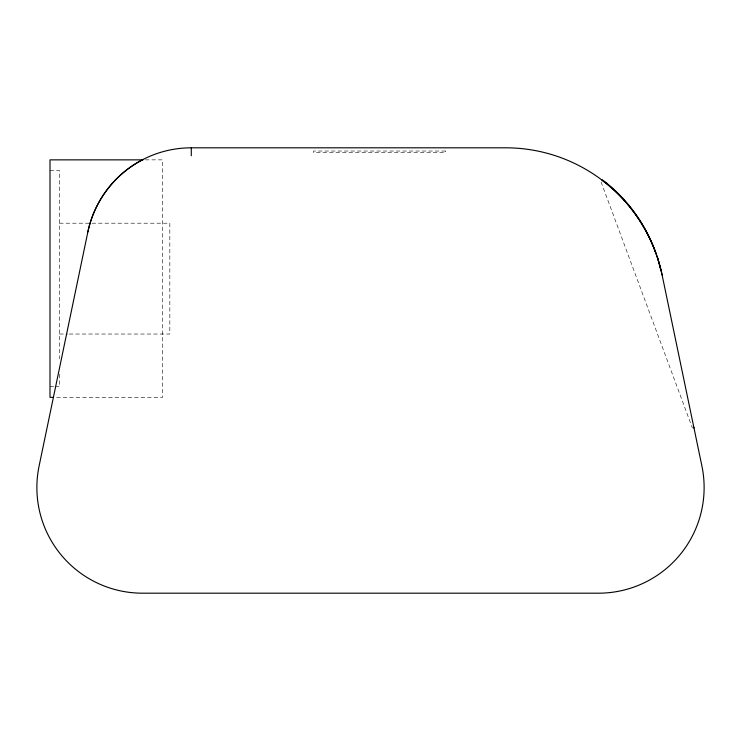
<?xml version="1.0" encoding="UTF-8"?>
<svg xmlns="http://www.w3.org/2000/svg" width="741" height="741" viewBox="0 0 741 741"><rect width="100%" height="100%" fill="white"/><g stroke="black" fill="none" stroke-linecap="round" stroke-linejoin="round"><path stroke-width="0.56" stroke-dasharray="3.71 2.78" d="M145.347 159.861L162.575 159.861L162.575 397.371L54.593 397.371M49.999 170.541L59.539 170.541L59.539 358.894M59.539 223.198L169.828 223.198L169.828 334.034L68.737 334.034M59.539 334.034L67.588 334.034M49.999 386.691L54.241 386.691M55.306 386.691L59.539 386.691L59.539 373.686M601.09 182.017L692.39 428.002M445.424 151.034L313.591 151.034L313.591 152.627L445.424 152.627L445.424 151.034"/><path stroke-width="1.11" d="M142.541 159.861C114.679 174.052 94.274 201.357 87.873 231.896L39.097 466.015A105.63 105.63 0 0 0 142.504 593.189L598.496 593.189A105.63 105.63 0 0 0 701.903 466.015L662.102 274.985C654.192 237.796 633.036 203.349 602.516 180.545C599.812 178.072 607.62 183.425 608.046 184.277C629.73 202.376 646.56 226.301 655.804 253.005M87.873 231.896A105.63 105.63 0 0 1 191.28 147.811L505.705 147.811A159.76 159.76 0 0 1 662.102 274.985M143.05 159.861L49.999 159.861L49.999 397.371L53.445 397.371M693.798 427.122L693.984 428.002M657.499 257.303L660.916 270.576M191.28 147.811L191.28 155.758"/></g></svg>
